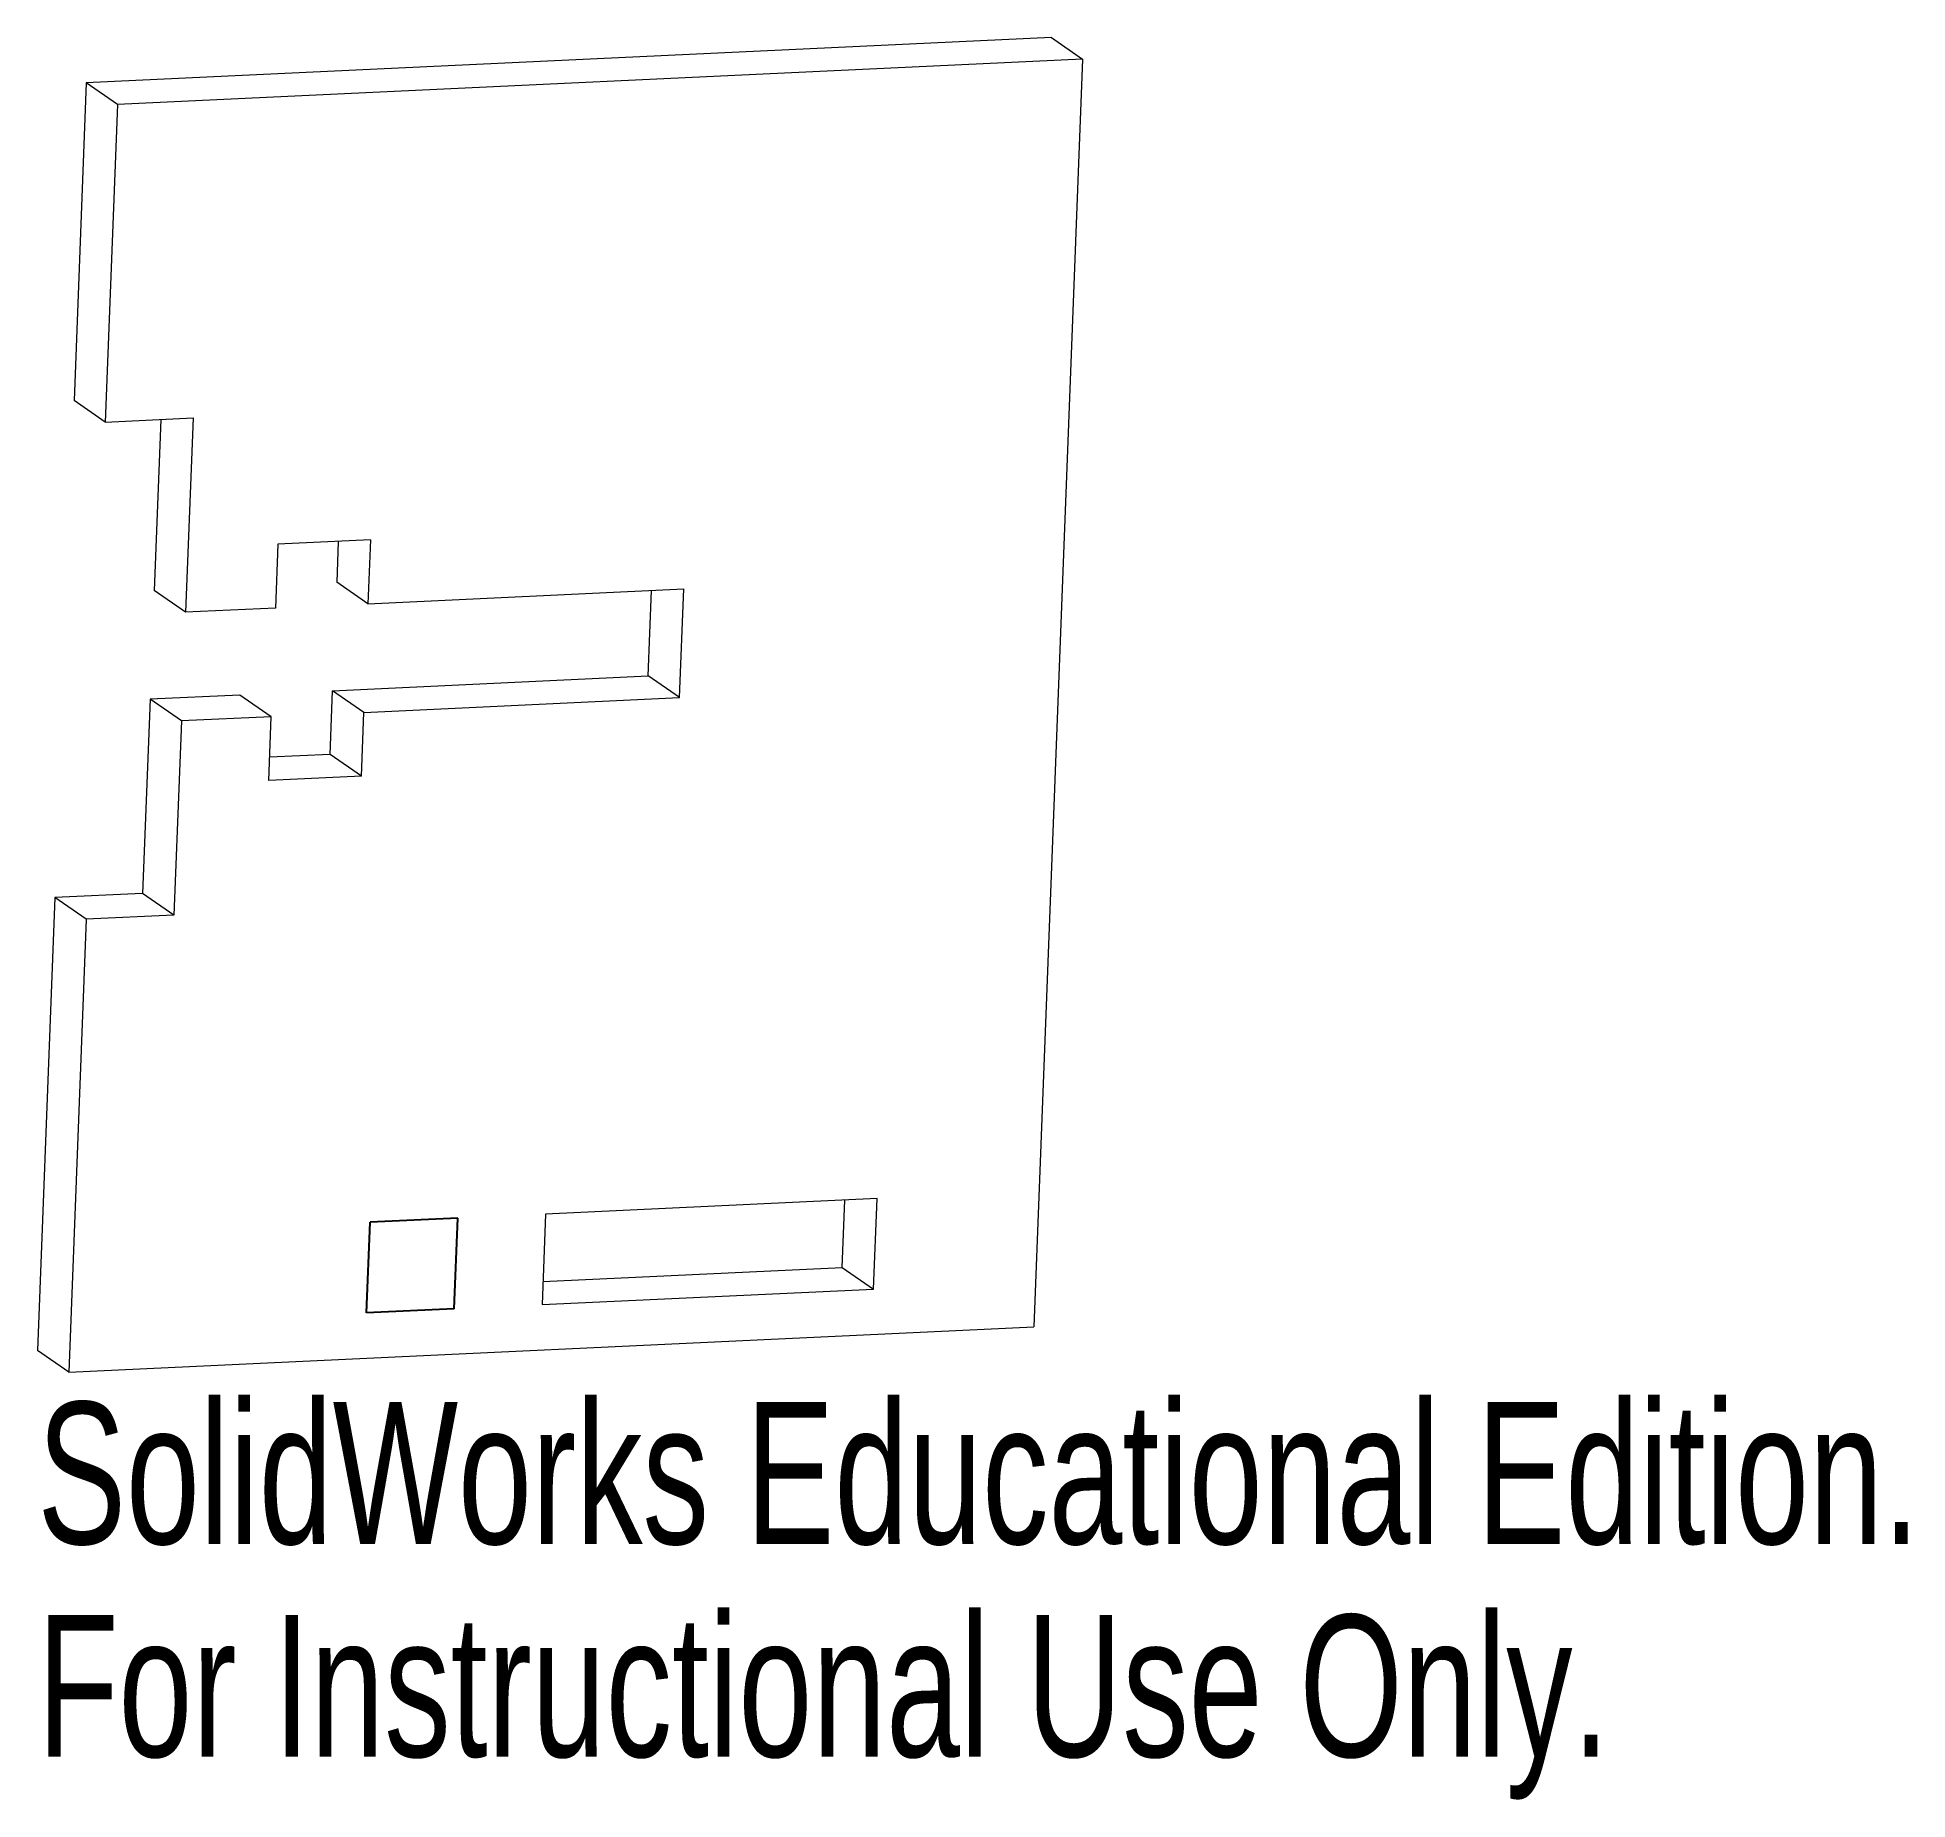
# Model space of a CAD drawing. Header units: millimetres. Extents: x -35.9 to 27.9, y -17 to 43.
import ezdxf

# ---------------------------------------------------------------- set-up
doc = ezdxf.new("R2010")
doc.units = ezdxf.units.MM
doc.styles.add('SLDTEXTSTYLE0', font='TXT', dxfattribs={"width": 0.7})

msp = doc.modelspace()

# ---------------------------------------------------------------- linework, layer by layer
at = {"color": 7, "linetype": 'Continuous', "lineweight": 15}
for p, q in [((-1.317, 43.047), (-34.196, 41.504)), ((-1.317, 43.047), (-0.252, 42.309)), ((-0.252, 42.309), (-33.13, 40.766)), ((-0.252, 42.309), (-1.918, -0.878)), ((-34.196, 41.504), (-34.613, 30.682)), ((-33.13, 40.766), (-34.196, 41.504)), ((-33.13, 40.766), (-33.548, 29.944)), ((-33.548, 29.944), (-34.613, 30.682)), ((-33.548, 29.944), (-30.559, 30.084)), ((-31.655, 30.032), (-31.88, 24.203)), ((-30.559, 30.084), (-30.815, 23.465)), ((-27.671, 25.78), (-27.754, 23.608)), ((-24.515, 25.928), (-27.671, 25.78)), ((-25.611, 25.877), (-25.664, 24.495)), ((-24.515, 25.928), (-24.599, 23.757)), ((-24.599, 23.757), (-25.664, 24.495)), ((-24.599, 23.757), (-13.84, 24.262)), ((-13.983, 20.56), (-13.84, 24.262)), ((-30.815, 23.465), (-31.88, 24.203)), ((-27.754, 23.608), (-30.815, 23.465)), ((-15.048, 21.298), (-14.936, 24.21)), ((-25.807, 20.793), (-15.048, 21.298)), ((-13.983, 20.56), (-15.048, 21.298)), ((-32.023, 20.501), (-32.278, 13.882)), ((-28.963, 20.645), (-32.023, 20.501)), ((-30.958, 19.763), (-32.023, 20.501)), ((-27.897, 19.907), (-28.963, 20.645)), ((-25.891, 18.621), (-25.807, 20.793)), ((-24.741, 20.055), (-25.807, 20.793)), ((-24.741, 20.055), (-13.983, 20.56)), ((-30.958, 19.763), (-31.213, 13.144)), ((-27.897, 19.907), (-30.958, 19.763)), ((-27.981, 17.735), (-27.897, 19.907)), ((-24.825, 17.883), (-24.741, 20.055)), ((-25.891, 18.621), (-27.951, 18.525)), ((-24.825, 17.883), (-25.891, 18.621)), ((-24.825, 17.883), (-27.981, 17.735)), ((-35.267, 13.742), (-35.862, -1.684)), ((-32.278, 13.882), (-35.267, 13.742)), ((-34.201, 13.004), (-35.267, 13.742)), ((-31.213, 13.144), (-32.278, 13.882)), ((-34.201, 13.004), (-34.797, -2.422)), ((-31.213, 13.144), (-34.201, 13.004)), ((-7.255, 3.493), (-18.55, 2.962)), ((-8.44, 1.146), (-8.351, 3.441)), ((-7.374, 0.408), (-7.255, 3.493)), ((-18.55, 2.962), (-18.669, -0.122)), ((-18.639, 0.667), (-8.44, 1.146)), ((-8.44, 1.146), (-7.374, 0.408)), ((-18.669, -0.122), (-7.374, 0.408)), ((-34.797, -2.422), (-1.918, -0.878)), ((-34.797, -2.422), (-35.862, -1.684))]:
    msp.add_line(p, q, dxfattribs=at)
at = {"color": 7, "linetype": 'Continuous'}
for p, q in [((-24.646, -0.403), (-24.527, 2.682)), ((-21.539, 2.822), (-24.527, 2.682)), ((-21.658, -0.263), (-21.539, 2.822)), ((-21.658, -0.263), (-24.646, -0.403))]:
    msp.add_line(p, q, dxfattribs=at)

# ---------------------------------------------------------------- texts
at = {"color": 7, "linetype": 'Continuous', "char_height": 4.83362, "attachment_point": 1, "style": 'SLDTEXTSTYLE0'}
for s, insert in [('SolidWorks Educational Edition.', (-35.862, -3.441)), ('For Instructional Use Only.', (-35.862, -10.692))]:
    msp.add_mtext(s, dxfattribs=dict(at, insert=insert))

doc.saveas('drawing.dxf')
